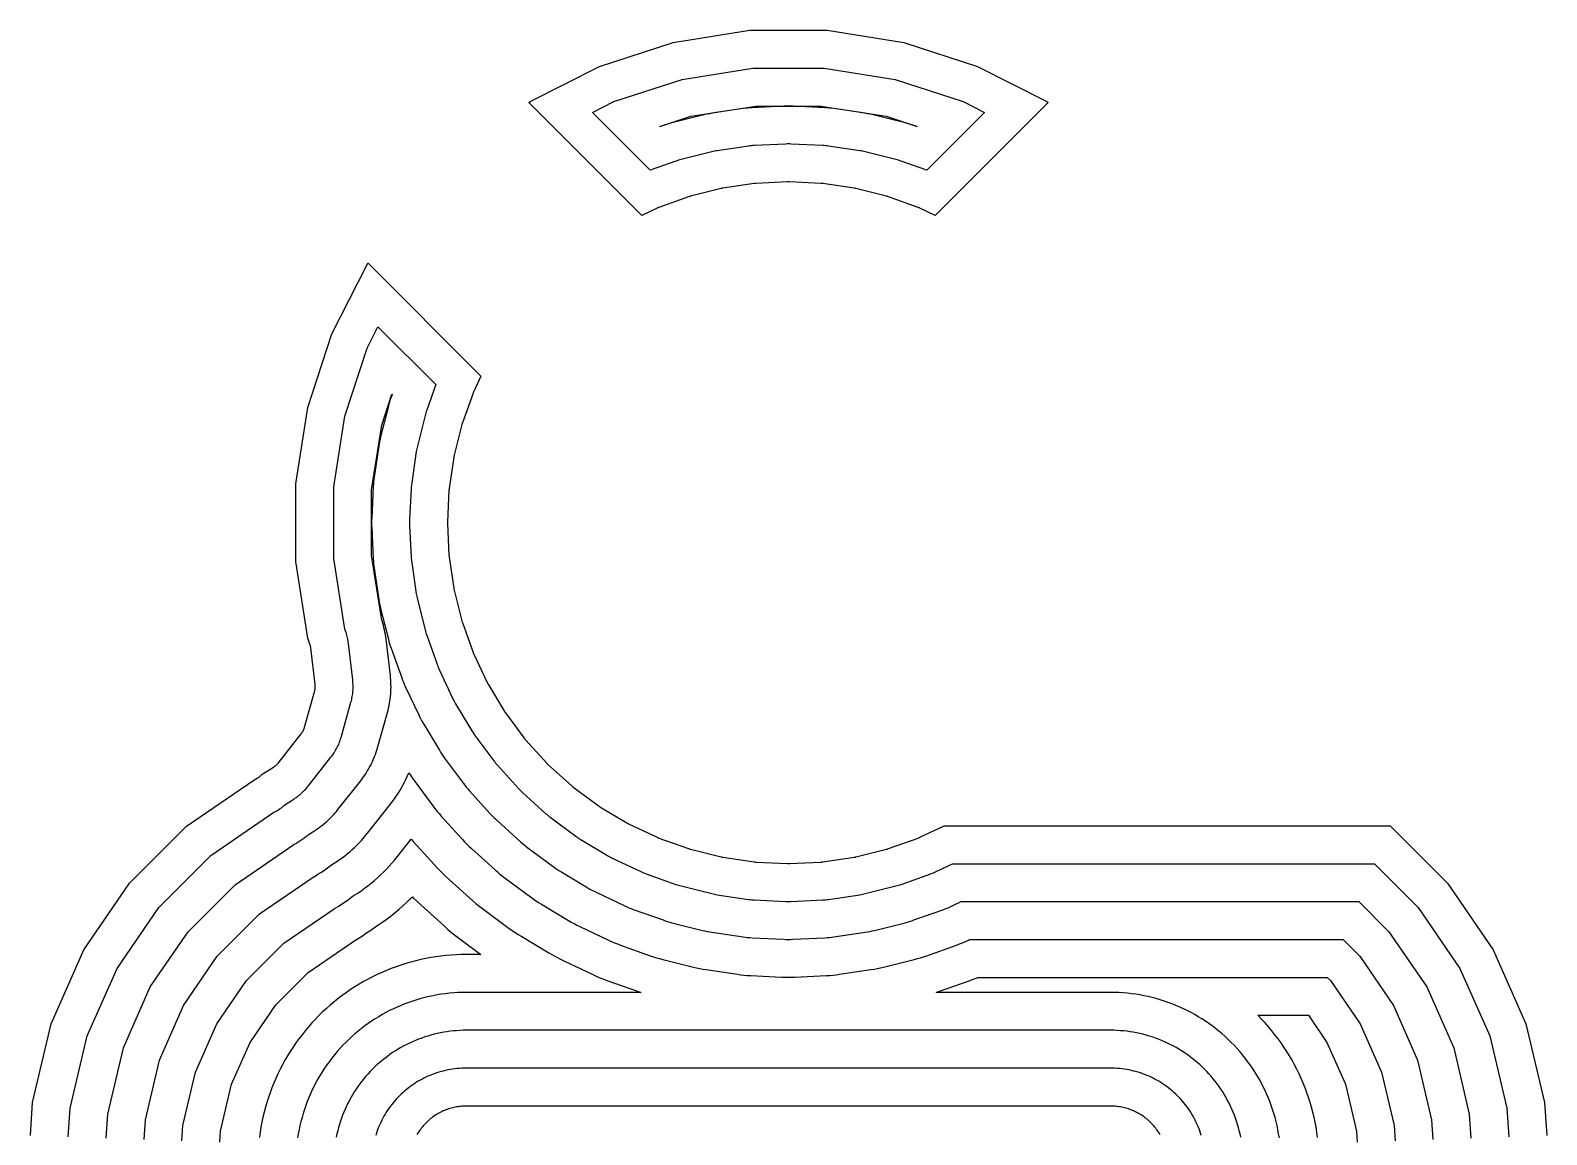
# Model space of a CAD drawing. Header units: metres. Extents: x -8.1 to 4.8, y -5.9 to 2.9.
# Drawn here: x -8.069 to -4.068, y -0.057 to 2.859 of the extents above; entities that cross this region are included whole.
import ezdxf

# ---------------------------------------------------------------- set-up
doc = ezdxf.new("R2010")
doc.units = ezdxf.units.M

msp = doc.modelspace()

# ---------------------------------------------------------------- linework, layer by layer
for points in [[(-6.456, 2.3703), (-6.7539, 2.6682), (-6.7503, 2.6708), (-6.568, 2.7637), (-6.3734, 2.827), (-6.1713, 2.859), (-5.9666, 2.859), (-5.7645, 2.827), (-5.5699, 2.7637), (-5.3876, 2.6708), (-5.384, 2.6682), (-5.6818, 2.3703), (-5.7223, 2.3895), (-5.7234, 2.39), (-5.7245, 2.3905), (-5.7257, 2.3909), (-5.7268, 2.3913), (-5.8054, 2.4194), (-5.8065, 2.4198), (-5.8077, 2.4202), (-5.8089, 2.4205), (-5.81, 2.4209), (-5.891, 2.4411), (-5.8922, 2.4414), (-5.8934, 2.4417), (-5.8946, 2.4419), (-5.8958, 2.4421), (-5.9783, 2.4543), (-5.9795, 2.4545), (-5.9807, 2.4546), (-5.9819, 2.4547), (-5.9832, 2.4548), (-6.0665, 2.4589), (-6.0677, 2.4589), (-6.0689, 2.459), (-6.0702, 2.4589), (-6.0714, 2.4589), (-6.1547, 2.4548), (-6.1559, 2.4547), (-6.1572, 2.4546), (-6.1584, 2.4545), (-6.1596, 2.4543), (-6.2421, 2.4421), (-6.2433, 2.4419), (-6.2445, 2.4417), (-6.2457, 2.4414), (-6.2469, 2.4411), (-6.3278, 2.4209), (-6.329, 2.4205), (-6.3302, 2.4202), (-6.3314, 2.4198), (-6.3325, 2.4194), (-6.4111, 2.3913), (-6.4122, 2.3909), (-6.4134, 2.3905), (-6.4145, 2.39), (-6.4156, 2.3895), (-6.456, 2.3703)], [(-6.5864, 2.6421), (-6.5296, 2.671), (-6.3499, 2.7294), (-6.1634, 2.759), (-5.9745, 2.759), (-5.7879, 2.7294), (-5.6083, 2.671), (-5.5515, 2.6421), (-5.7041, 2.4894), (-5.7717, 2.5136), (-5.7751, 2.5148), (-5.7787, 2.5159), (-5.7822, 2.5169), (-5.7857, 2.5179), (-5.8667, 2.5381), (-5.8702, 2.539), (-5.8738, 2.5397), (-5.8775, 2.5404), (-5.8811, 2.541), (-5.9636, 2.5532), (-5.9673, 2.5537), (-5.9709, 2.5541), (-5.9746, 2.5545), (-5.9783, 2.5547), (-6.0616, 2.5588), (-6.0653, 2.5589), (-6.0689, 2.559), (-6.0726, 2.5589), (-6.0763, 2.5588), (-6.1596, 2.5547), (-6.1633, 2.5545), (-6.167, 2.5541), (-6.1706, 2.5537), (-6.1743, 2.5532), (-6.2568, 2.541), (-6.2604, 2.5404), (-6.264, 2.5397), (-6.2676, 2.539), (-6.2712, 2.5381), (-6.3521, 2.5179), (-6.3557, 2.5169), (-6.3592, 2.5159), (-6.3627, 2.5148), (-6.3662, 2.5136), (-6.4337, 2.4894), (-6.5864, 2.6421)], [(-6.4082, 2.6053), (-6.3265, 2.6319), (-6.1555, 2.659), (-5.9824, 2.659), (-5.8114, 2.6319), (-5.7297, 2.6053), (-5.7301, 2.6049), (-5.738, 2.6077), (-5.7438, 2.6097), (-5.7496, 2.6116), (-5.7555, 2.6133), (-5.7614, 2.6149), (-5.8424, 2.6351), (-5.8483, 2.6366), (-5.8543, 2.6378), (-5.8604, 2.6389), (-5.8664, 2.6399), (-5.9489, 2.6522), (-5.955, 2.653), (-5.9611, 2.6537), (-5.9672, 2.6542), (-5.9734, 2.6546), (-6.0567, 2.6587), (-6.0628, 2.6589), (-6.0689, 2.659), (-6.0751, 2.6589), (-6.0812, 2.6587), (-6.1645, 2.6546), (-6.1706, 2.6542), (-6.1768, 2.6537), (-6.1829, 2.653), (-6.1889, 2.6522), (-6.2714, 2.6399), (-6.2775, 2.6389), (-6.2835, 2.6378), (-6.2895, 2.6366), (-6.2955, 2.6351), (-6.3764, 2.6149), (-6.3824, 2.6133), (-6.3882, 2.6116), (-6.3941, 2.6097), (-6.3999, 2.6077), (-6.4078, 2.6049), (-6.4082, 2.6053)], [(-8.0694, -0.0587), (-8.0634, 0.028), (-8.0145, 0.2361), (-7.9283, 0.4312), (-7.8078, 0.6071), (-7.6571, 0.7579), (-7.4793, 0.8797), (-7.4712, 0.8842), (-7.4702, 0.8848), (-7.4691, 0.8854), (-7.4681, 0.8861), (-7.4671, 0.8868), (-7.4661, 0.8875), (-7.4651, 0.8882), (-7.4641, 0.889), (-7.4632, 0.8897), (-7.4622, 0.8905), (-7.4613, 0.8914), (-7.4605, 0.8922), (-7.4596, 0.8931), (-7.4588, 0.894), (-7.4579, 0.8949), (-7.4578, 0.8951), (-7.4276, 0.914), (-7.4266, 0.9147), (-7.4256, 0.9154), (-7.4246, 0.9161), (-7.4236, 0.9168), (-7.4227, 0.9176), (-7.4217, 0.9184), (-7.4208, 0.9192), (-7.4199, 0.92), (-7.419, 0.9209), (-7.4182, 0.9217), (-7.4173, 0.9226), (-7.4165, 0.9235), (-7.4157, 0.9245), (-7.415, 0.9254), (-7.3548, 1.0017), (-7.3541, 1.0027), (-7.3534, 1.0037), (-7.3527, 1.0047), (-7.352, 1.0057), (-7.3513, 1.0067), (-7.3507, 1.0078), (-7.3501, 1.0089), (-7.3495, 1.01), (-7.349, 1.0111), (-7.3485, 1.0122), (-7.348, 1.0133), (-7.3475, 1.0144), (-7.3471, 1.0156), (-7.3467, 1.0167), (-7.3463, 1.0179), (-7.346, 1.0191), (-7.3196, 1.1126), (-7.3193, 1.1138), (-7.319, 1.115), (-7.3187, 1.1162), (-7.3185, 1.1174), (-7.3183, 1.1186), (-7.3181, 1.1198), (-7.318, 1.121), (-7.3179, 1.1222), (-7.3178, 1.1235), (-7.3177, 1.1247), (-7.3177, 1.1259), (-7.3177, 1.1272), (-7.3178, 1.1284), (-7.3178, 1.1296), (-7.3179, 1.1308), (-7.3181, 1.132), (-7.3295, 1.2285), (-7.3296, 1.2297), (-7.3298, 1.231), (-7.3301, 1.2322), (-7.3303, 1.2334), (-7.3306, 1.2346), (-7.3309, 1.2358), (-7.3312, 1.2369), (-7.3316, 1.2381), (-7.3369, 1.2545), (-7.3689, 1.4566), (-7.3689, 1.6613), (-7.3369, 1.8634), (-7.2737, 2.058), (-7.1808, 2.2403), (-7.1782, 2.2439), (-6.8803, 1.9461), (-6.8994, 1.9056), (-6.8999, 1.9045), (-6.9004, 1.9034), (-6.9009, 1.9022), (-6.9013, 1.9011), (-6.9294, 1.8225), (-6.9298, 1.8214), (-6.9302, 1.8202), (-6.9305, 1.819), (-6.9308, 1.8179), (-6.9511, 1.7369), (-6.9514, 1.7357), (-6.9516, 1.7345), (-6.9519, 1.7333), (-6.9521, 1.7321), (-6.9643, 1.6496), (-6.9645, 1.6484), (-6.9646, 1.6472), (-6.9647, 1.646), (-6.9648, 1.6447), (-6.9689, 1.5614), (-6.9689, 1.5602), (-6.9689, 1.559), (-6.9689, 1.5577), (-6.9689, 1.5565), (-6.9648, 1.4732), (-6.9647, 1.472), (-6.9646, 1.4707), (-6.9645, 1.4695), (-6.9643, 1.4683), (-6.9521, 1.3858), (-6.9519, 1.3846), (-6.9516, 1.3834), (-6.9514, 1.3822), (-6.9511, 1.381), (-6.9308, 1.3001), (-6.9305, 1.2989), (-6.9302, 1.2977), (-6.9298, 1.2965), (-6.9294, 1.2954), (-6.9013, 1.2168), (-6.9009, 1.2157), (-6.9004, 1.2145), (-6.8999, 1.2134), (-6.8994, 1.2123), (-6.8638, 1.1369), (-6.8632, 1.1358), (-6.8627, 1.1347), (-6.8621, 1.1336), (-6.8615, 1.1326), (-6.8186, 1.061), (-6.8179, 1.06), (-6.8173, 1.0589), (-6.8166, 1.0579), (-6.8158, 1.0569), (-6.7662, 0.9899), (-6.7654, 0.989), (-6.7646, 0.988), (-6.7639, 0.9871), (-6.763, 0.9861), (-6.707, 0.9243), (-6.7062, 0.9234), (-6.7053, 0.9226), (-6.7045, 0.9217), (-6.7036, 0.9209), (-6.6417, 0.8649), (-6.6408, 0.864), (-6.6399, 0.8633), (-6.6389, 0.8625), (-6.638, 0.8617), (-6.571, 0.8121), (-6.57, 0.8113), (-6.5689, 0.8106), (-6.5679, 0.81), (-6.5669, 0.8093), (-6.4953, 0.7664), (-6.4943, 0.7658), (-6.4932, 0.7652), (-6.4921, 0.7647), (-6.491, 0.7641), (-6.4156, 0.7285), (-6.4145, 0.728), (-6.4134, 0.7275), (-6.4122, 0.727), (-6.4111, 0.7266), (-6.3325, 0.6985), (-6.3314, 0.6981), (-6.3302, 0.6977), (-6.329, 0.6974), (-6.3278, 0.6971), (-6.2469, 0.6768), (-6.2457, 0.6765), (-6.2445, 0.6763), (-6.2433, 0.676), (-6.2421, 0.6758), (-6.1596, 0.6636), (-6.1584, 0.6634), (-6.1572, 0.6633), (-6.1559, 0.6632), (-6.1547, 0.6631), (-6.0714, 0.659), (-6.0702, 0.659), (-6.0689, 0.659), (-6.0677, 0.659), (-6.0665, 0.659), (-5.9832, 0.6631), (-5.9819, 0.6632), (-5.9807, 0.6633), (-5.9795, 0.6634), (-5.9783, 0.6636), (-5.8958, 0.6758), (-5.8946, 0.676), (-5.8934, 0.6763), (-5.8922, 0.6765), (-5.891, 0.6768), (-5.81, 0.6971), (-5.8089, 0.6974), (-5.8077, 0.6977), (-5.8065, 0.6981), (-5.8054, 0.6985), (-5.7268, 0.7266), (-5.7257, 0.727), (-5.7245, 0.7275), (-5.7234, 0.728), (-5.7223, 0.7285), (-5.6586, 0.7586), (-4.4818, 0.7586), (-4.4808, 0.7579), (-4.33, 0.6071), (-4.2095, 0.4312), (-4.1234, 0.2361), (-4.0745, 0.028), (-4.0684, -0.0587)], [(-7.9694, -0.0621), (-7.9642, 0.013), (-7.9192, 0.2042), (-7.8406, 0.3823), (-7.7306, 0.5429), (-7.5929, 0.6806), (-7.4266, 0.7946), (-7.4226, 0.7968), (-7.4194, 0.7986), (-7.4162, 0.8005), (-7.4131, 0.8025), (-7.4101, 0.8046), (-7.4071, 0.8067), (-7.4041, 0.8089), (-7.4012, 0.8112), (-7.3984, 0.8136), (-7.3956, 0.816), (-7.3954, 0.8162), (-7.3744, 0.8294), (-7.3713, 0.8314), (-7.3683, 0.8334), (-7.3653, 0.8356), (-7.3624, 0.8378), (-7.3595, 0.8401), (-7.3567, 0.8424), (-7.354, 0.8448), (-7.3513, 0.8473), (-7.3486, 0.8499), (-7.3461, 0.8525), (-7.3436, 0.8551), (-7.3411, 0.8579), (-7.3387, 0.8607), (-7.3364, 0.8635), (-7.2763, 0.9398), (-7.2741, 0.9427), (-7.2719, 0.9457), (-7.2698, 0.9487), (-7.2678, 0.9518), (-7.2658, 0.9549), (-7.2639, 0.9581), (-7.2622, 0.9613), (-7.2604, 0.9646), (-7.2588, 0.9679), (-7.2573, 0.9712), (-7.2558, 0.9746), (-7.2544, 0.978), (-7.2531, 0.9814), (-7.2519, 0.9849), (-7.2508, 0.9884), (-7.2497, 0.9919), (-7.2234, 1.0855), (-7.2224, 1.089), (-7.2215, 1.0926), (-7.2207, 1.0962), (-7.2201, 1.0998), (-7.2195, 1.1034), (-7.2189, 1.1071), (-7.2185, 1.1107), (-7.2182, 1.1144), (-7.2179, 1.1181), (-7.2178, 1.1218), (-7.2177, 1.1254), (-7.2177, 1.1291), (-7.2179, 1.1328), (-7.2181, 1.1365), (-7.2184, 1.1401), (-7.2188, 1.1438), (-7.2302, 1.2403), (-7.2307, 1.2439), (-7.2312, 1.2476), (-7.2319, 1.2512), (-7.2326, 1.2548), (-7.2335, 1.2584), (-7.2344, 1.2619), (-7.2354, 1.2655), (-7.2365, 1.269), (-7.2394, 1.278), (-7.2689, 1.4645), (-7.2689, 1.6534), (-7.2394, 1.84), (-7.181, 2.0196), (-7.1521, 2.0764), (-6.9994, 1.9238), (-7.0236, 1.8562), (-7.0248, 1.8528), (-7.0259, 1.8492), (-7.0269, 1.8457), (-7.0278, 1.8422), (-7.0481, 1.7612), (-7.049, 1.7577), (-7.0497, 1.7541), (-7.0504, 1.7504), (-7.051, 1.7468), (-7.0632, 1.6643), (-7.0637, 1.6606), (-7.0641, 1.657), (-7.0644, 1.6533), (-7.0647, 1.6496), (-7.0688, 1.5663), (-7.0689, 1.5626), (-7.0689, 1.559), (-7.0689, 1.5553), (-7.0688, 1.5516), (-7.0647, 1.4683), (-7.0644, 1.4646), (-7.0641, 1.4609), (-7.0637, 1.4573), (-7.0632, 1.4536), (-7.051, 1.3711), (-7.0504, 1.3675), (-7.0497, 1.3639), (-7.049, 1.3603), (-7.0481, 1.3567), (-7.0278, 1.2758), (-7.0269, 1.2722), (-7.0259, 1.2687), (-7.0248, 1.2652), (-7.0236, 1.2617), (-6.9955, 1.1831), (-6.9942, 1.1797), (-6.9928, 1.1763), (-6.9914, 1.1729), (-6.9898, 1.1695), (-6.9542, 1.0941), (-6.9526, 1.0908), (-6.9509, 1.0876), (-6.9491, 1.0843), (-6.9472, 1.0812), (-6.9043, 1.0096), (-6.9024, 1.0065), (-6.9004, 1.0034), (-6.8983, 1.0004), (-6.8962, 0.9974), (-6.8465, 0.9304), (-6.8442, 0.9274), (-6.8419, 0.9246), (-6.8396, 0.9218), (-6.8371, 0.919), (-6.7811, 0.8572), (-6.7786, 0.8545), (-6.776, 0.8519), (-6.7734, 0.8493), (-6.7707, 0.8468), (-6.7089, 0.7908), (-6.7061, 0.7883), (-6.7033, 0.786), (-6.7005, 0.7837), (-6.6975, 0.7814), (-6.6305, 0.7317), (-6.6275, 0.7296), (-6.6245, 0.7275), (-6.6214, 0.7255), (-6.6183, 0.7236), (-6.5467, 0.6807), (-6.5436, 0.6788), (-6.5403, 0.677), (-6.5371, 0.6753), (-6.5338, 0.6737), (-6.4584, 0.6381), (-6.455, 0.6365), (-6.4516, 0.6351), (-6.4482, 0.6337), (-6.4448, 0.6324), (-6.3662, 0.6043), (-6.3627, 0.6031), (-6.3592, 0.602), (-6.3557, 0.601), (-6.3521, 0.6001), (-6.2712, 0.5798), (-6.2676, 0.5789), (-6.264, 0.5782), (-6.2604, 0.5775), (-6.2568, 0.5769), (-6.1743, 0.5647), (-6.1706, 0.5642), (-6.167, 0.5638), (-6.1633, 0.5635), (-6.1596, 0.5632), (-6.0763, 0.5591), (-6.0726, 0.559), (-6.0689, 0.559), (-6.0653, 0.559), (-6.0616, 0.5591), (-5.9783, 0.5632), (-5.9746, 0.5635), (-5.9709, 0.5638), (-5.9673, 0.5642), (-5.9636, 0.5647), (-5.8811, 0.5769), (-5.8775, 0.5775), (-5.8738, 0.5782), (-5.8702, 0.5789), (-5.8667, 0.5798), (-5.7857, 0.6001), (-5.7822, 0.601), (-5.7787, 0.602), (-5.7751, 0.6031), (-5.7717, 0.6043), (-5.6931, 0.6324), (-5.6897, 0.6337), (-5.6863, 0.6351), (-5.6829, 0.6365), (-5.6795, 0.6381), (-5.6361, 0.6586), (-4.5229, 0.6586), (-4.4073, 0.5429), (-4.2973, 0.3823), (-4.2186, 0.2042), (-4.1737, 0.013), (-4.1684, -0.0621)], [(-7.8694, -0.0656), (-7.865, -0.002), (-7.824, 0.1723), (-7.7529, 0.3335), (-7.6533, 0.4788), (-7.5288, 0.6033), (-7.3739, 0.7095), (-7.3686, 0.7125), (-7.3633, 0.7157), (-7.3582, 0.719), (-7.3531, 0.7224), (-7.3481, 0.726), (-7.3432, 0.7296), (-7.3384, 0.7334), (-7.336, 0.7354), (-7.3211, 0.7447), (-7.316, 0.7481), (-7.311, 0.7515), (-7.306, 0.7551), (-7.3011, 0.7587), (-7.2964, 0.7625), (-7.2917, 0.7664), (-7.2871, 0.7705), (-7.2826, 0.7746), (-7.2782, 0.7788), (-7.2739, 0.7832), (-7.2698, 0.7876), (-7.2657, 0.7922), (-7.2617, 0.7968), (-7.2579, 0.8016), (-7.1978, 0.8779), (-7.194, 0.8828), (-7.1904, 0.8877), (-7.1869, 0.8928), (-7.1835, 0.8979), (-7.1803, 0.9031), (-7.1772, 0.9084), (-7.1742, 0.9137), (-7.1713, 0.9192), (-7.1686, 0.9247), (-7.166, 0.9302), (-7.1636, 0.9359), (-7.1613, 0.9415), (-7.1591, 0.9473), (-7.1571, 0.9531), (-7.1552, 0.9589), (-7.1535, 0.9648), (-7.1271, 1.0583), (-7.1255, 1.0642), (-7.1241, 1.0702), (-7.1228, 1.0762), (-7.1216, 1.0822), (-7.1206, 1.0883), (-7.1198, 1.0943), (-7.119, 1.1004), (-7.1185, 1.1066), (-7.1181, 1.1127), (-7.1178, 1.1188), (-7.1177, 1.1249), (-7.1178, 1.1311), (-7.118, 1.1372), (-7.1183, 1.1433), (-7.1188, 1.1495), (-7.1195, 1.1556), (-7.1309, 1.252), (-7.1317, 1.2581), (-7.1326, 1.2642), (-7.1337, 1.2702), (-7.1349, 1.2762), (-7.1363, 1.2822), (-7.1379, 1.2881), (-7.1395, 1.294), (-7.1414, 1.2999), (-7.1419, 1.3014), (-7.1689, 1.4724), (-7.1689, 1.6455), (-7.1419, 1.8165), (-7.1153, 1.8982), (-7.1149, 1.8978), (-7.1177, 1.8899), (-7.1197, 1.8841), (-7.1216, 1.8783), (-7.1233, 1.8724), (-7.1248, 1.8664), (-7.1451, 1.7855), (-7.1465, 1.7796), (-7.1478, 1.7736), (-7.1489, 1.7675), (-7.1499, 1.7615), (-7.1621, 1.679), (-7.163, 1.6729), (-7.1636, 1.6668), (-7.1642, 1.6607), (-7.1645, 1.6545), (-7.1686, 1.5712), (-7.1689, 1.5651), (-7.1689, 1.559), (-7.1689, 1.5528), (-7.1686, 1.5467), (-7.1645, 1.4634), (-7.1642, 1.4573), (-7.1636, 1.4511), (-7.163, 1.445), (-7.1621, 1.439), (-7.1499, 1.3565), (-7.1489, 1.3504), (-7.1478, 1.3444), (-7.1465, 1.3384), (-7.1451, 1.3324), (-7.1248, 1.2515), (-7.1233, 1.2455), (-7.1216, 1.2396), (-7.1197, 1.2338), (-7.1177, 1.228), (-7.0896, 1.1495), (-7.0875, 1.1437), (-7.0852, 1.138), (-7.0828, 1.1324), (-7.0802, 1.1268), (-7.0446, 1.0514), (-7.0419, 1.0459), (-7.039, 1.0404), (-7.0361, 1.035), (-7.033, 1.0297), (-6.9901, 0.9582), (-6.9869, 0.953), (-6.9836, 0.9478), (-6.9801, 0.9428), (-6.9765, 0.9378), (-6.9268, 0.8708), (-6.9231, 0.8659), (-6.9192, 0.8611), (-6.9153, 0.8564), (-6.9112, 0.8518), (-6.8552, 0.79), (-6.851, 0.7855), (-6.8468, 0.7811), (-6.8424, 0.7769), (-6.8379, 0.7727), (-6.7761, 0.7167), (-6.7715, 0.7126), (-6.7668, 0.7086), (-6.762, 0.7048), (-6.7571, 0.7011), (-6.6901, 0.6514), (-6.6851, 0.6478), (-6.6801, 0.6443), (-6.6749, 0.641), (-6.6697, 0.6378), (-6.5981, 0.5949), (-6.5928, 0.5918), (-6.5875, 0.5888), (-6.582, 0.586), (-6.5765, 0.5833), (-6.5011, 0.5477), (-6.4955, 0.5451), (-6.4899, 0.5427), (-6.4842, 0.5404), (-6.4784, 0.5383), (-6.3999, 0.5102), (-6.3941, 0.5082), (-6.3882, 0.5063), (-6.3824, 0.5046), (-6.3764, 0.5031), (-6.2955, 0.4828), (-6.2895, 0.4814), (-6.2835, 0.4801), (-6.2775, 0.479), (-6.2714, 0.478), (-6.1889, 0.4658), (-6.1829, 0.4649), (-6.1768, 0.4643), (-6.1706, 0.4637), (-6.1645, 0.4634), (-6.0812, 0.4593), (-6.0751, 0.459), (-6.0689, 0.459), (-6.0628, 0.459), (-6.0567, 0.4593), (-5.9734, 0.4634), (-5.9672, 0.4637), (-5.9611, 0.4643), (-5.955, 0.4649), (-5.9489, 0.4658), (-5.8664, 0.478), (-5.8604, 0.479), (-5.8543, 0.4801), (-5.8483, 0.4814), (-5.8424, 0.4828), (-5.7614, 0.5031), (-5.7555, 0.5046), (-5.7496, 0.5063), (-5.7438, 0.5082), (-5.738, 0.5102), (-5.6594, 0.5383), (-5.6537, 0.5404), (-5.648, 0.5427), (-5.6423, 0.5451), (-5.6368, 0.5477), (-5.6137, 0.5586), (-4.5644, 0.5586), (-4.4846, 0.4788), (-4.385, 0.3335), (-4.3138, 0.1723), (-4.2729, -0.002), (-4.2684, -0.0656)], [(-7.7694, -0.0691), (-7.7658, -0.017), (-7.7288, 0.1404), (-7.6651, 0.2846), (-7.5761, 0.4146), (-7.4646, 0.5261), (-7.3206, 0.6247), (-7.3178, 0.6263), (-7.3105, 0.6308), (-7.3032, 0.6354), (-7.2961, 0.6402), (-7.2891, 0.6452), (-7.2822, 0.6504), (-7.2777, 0.6539), (-7.2679, 0.6601), (-7.2607, 0.6647), (-7.2537, 0.6695), (-7.2467, 0.6745), (-7.2399, 0.6797), (-7.2332, 0.685), (-7.2267, 0.6905), (-7.2202, 0.6961), (-7.2139, 0.7019), (-7.2078, 0.7078), (-7.2018, 0.7139), (-7.196, 0.7202), (-7.1903, 0.7265), (-7.1848, 0.733), (-7.1794, 0.7397), (-7.1192, 0.816), (-7.114, 0.8228), (-7.1089, 0.8297), (-7.104, 0.8368), (-7.0993, 0.844), (-7.0948, 0.8513), (-7.0904, 0.8587), (-7.0862, 0.8662), (-7.0822, 0.8738), (-7.0784, 0.8815), (-7.0748, 0.8893), (-7.0714, 0.8971), (-7.0708, 0.8986), (-7.0667, 0.8923), (-7.0618, 0.8852), (-7.0568, 0.8782), (-7.0071, 0.8112), (-7.0019, 0.8044), (-6.9965, 0.7977), (-6.991, 0.7911), (-6.9853, 0.7847), (-6.9293, 0.7229), (-6.9235, 0.7166), (-6.9175, 0.7104), (-6.9113, 0.7044), (-6.905, 0.6986), (-6.8432, 0.6426), (-6.8368, 0.6369), (-6.8302, 0.6313), (-6.8235, 0.626), (-6.8167, 0.6208), (-6.7497, 0.5711), (-6.7427, 0.5661), (-6.7356, 0.5612), (-6.7284, 0.5565), (-6.7211, 0.552), (-6.6496, 0.5091), (-6.6421, 0.5048), (-6.6346, 0.5007), (-6.627, 0.4967), (-6.6193, 0.4929), (-6.5439, 0.4573), (-6.5361, 0.4537), (-6.5282, 0.4503), (-6.5202, 0.4471), (-6.5121, 0.4441), (-6.4336, 0.416), (-6.4255, 0.4132), (-6.4173, 0.4106), (-6.409, 0.4082), (-6.4007, 0.4061), (-6.3198, 0.3858), (-6.3114, 0.3838), (-6.303, 0.382), (-6.2946, 0.3804), (-6.2861, 0.3791), (-6.2036, 0.3668), (-6.1951, 0.3657), (-6.1866, 0.3647), (-6.178, 0.364), (-6.1694, 0.3635), (-6.0861, 0.3594), (-6.0775, 0.3591), (-6.0689, 0.359), (-6.0603, 0.3591), (-6.0518, 0.3594), (-5.9684, 0.3635), (-5.9599, 0.364), (-5.9513, 0.3647), (-5.9428, 0.3657), (-5.9343, 0.3668), (-5.8518, 0.3791), (-5.8433, 0.3804), (-5.8348, 0.382), (-5.8264, 0.3838), (-5.8181, 0.3858), (-5.7372, 0.4061), (-5.7288, 0.4082), (-5.7206, 0.4106), (-5.7124, 0.4132), (-5.7043, 0.416), (-5.6257, 0.4441), (-5.6177, 0.4471), (-5.6097, 0.4503), (-5.6018, 0.4537), (-5.594, 0.4573), (-5.5912, 0.4586), (-4.6058, 0.4586), (-4.5618, 0.4146), (-4.4727, 0.2846), (-4.4091, 0.1404), (-4.3721, -0.017), (-4.3684, -0.0691)], [(-7.6694, -0.0725), (-7.6666, -0.032), (-7.6336, 0.1085), (-7.5774, 0.2357), (-7.4988, 0.3505), (-7.4004, 0.4488), (-7.2673, 0.54), (-7.267, 0.5402), (-7.2576, 0.5459), (-7.2483, 0.5519), (-7.2391, 0.5581), (-7.2301, 0.5645), (-7.2213, 0.5711), (-7.22, 0.5721), (-7.2147, 0.5754), (-7.2054, 0.5814), (-7.1964, 0.5876), (-7.1874, 0.594), (-7.1787, 0.6006), (-7.1701, 0.6075), (-7.1616, 0.6145), (-7.1534, 0.6217), (-7.1453, 0.6292), (-7.1374, 0.6368), (-7.1297, 0.6446), (-7.1222, 0.6527), (-7.1149, 0.6609), (-7.1078, 0.6692), (-7.1008, 0.6778), (-7.0648, 0.7236), (-7.0594, 0.7175), (-7.0034, 0.6557), (-6.9959, 0.6476), (-6.9882, 0.6397), (-6.9803, 0.632), (-6.9722, 0.6245), (-6.9104, 0.5685), (-6.9021, 0.5612), (-6.8936, 0.554), (-6.885, 0.5471), (-6.8762, 0.5405), (-6.8092, 0.4908), (-6.8003, 0.4843), (-6.7912, 0.4781), (-6.7819, 0.472), (-6.7725, 0.4662), (-6.701, 0.4234), (-6.6914, 0.4178), (-6.6818, 0.4125), (-6.6719, 0.4074), (-6.662, 0.4025), (-6.5866, 0.3669), (-6.5766, 0.3623), (-6.5664, 0.3579), (-6.5562, 0.3538), (-6.5458, 0.35), (-6.4673, 0.3219), (-6.4588, 0.319), (-6.9189, 0.319), (-6.93, 0.3188), (-6.941, 0.3184), (-6.952, 0.3177), (-6.963, 0.3168), (-6.974, 0.3156), (-6.985, 0.3141), (-6.9959, 0.3123), (-7.0067, 0.3103), (-7.0175, 0.308), (-7.0283, 0.3055), (-7.039, 0.3027), (-7.0496, 0.2996), (-7.0601, 0.2962), (-7.0705, 0.2927), (-7.0809, 0.2888), (-7.0911, 0.2847), (-7.1013, 0.2804), (-7.1113, 0.2758), (-7.1213, 0.2709), (-7.1311, 0.2658), (-7.1407, 0.2605), (-7.1503, 0.2549), (-7.1597, 0.2491), (-7.1689, 0.2431), (-7.1781, 0.2369), (-7.187, 0.2304), (-7.1958, 0.2237), (-7.2044, 0.2168), (-7.2129, 0.2097), (-7.2211, 0.2024), (-7.2292, 0.1949), (-7.2371, 0.1872), (-7.2448, 0.1793), (-7.2524, 0.1712), (-7.2597, 0.1629), (-7.2668, 0.1544), (-7.2737, 0.1458), (-7.2804, 0.137), (-7.2868, 0.1281), (-7.2931, 0.119), (-7.2991, 0.1097), (-7.3049, 0.1003), (-7.3105, 0.0908), (-7.3158, 0.0811), (-7.3209, 0.0713), (-7.3257, 0.0614), (-7.3303, 0.0513), (-7.3347, 0.0412), (-7.3388, 0.0309), (-7.3426, 0.0206), (-7.3462, 0.0101), (-7.3496, -0.0004), (-7.3526, -0.011), (-7.3555, -0.0217), (-7.358, -0.0324), (-7.3603, -0.0432), (-7.3623, -0.0541), (-7.3641, -0.065)], [(-7.5694, -0.076), (-7.5674, -0.047), (-7.5384, 0.0766), (-7.4897, 0.1869), (-7.4215, 0.2863), (-7.3363, 0.3716), (-7.2131, 0.456), (-7.2047, 0.461), (-7.1933, 0.4683), (-7.1821, 0.4759), (-7.1711, 0.4837), (-7.163, 0.4898), (-7.1614, 0.4908), (-7.1501, 0.4981), (-7.139, 0.5056), (-7.1281, 0.5135), (-7.1174, 0.5216), (-7.1069, 0.5299), (-7.0966, 0.5385), (-7.0865, 0.5474), (-7.0766, 0.5565), (-7.067, 0.5658), (-7.0613, 0.5715), (-7.0589, 0.569), (-7.0492, 0.5596), (-7.0393, 0.5504), (-6.9775, 0.4944), (-6.9674, 0.4854), (-6.9571, 0.4767), (-6.9465, 0.4683), (-6.9358, 0.4601), (-6.8803, 0.419), (-6.9189, 0.419), (-6.9324, 0.4188), (-6.9459, 0.4183), (-6.9594, 0.4175), (-6.9728, 0.4163), (-6.9863, 0.4148), (-6.9996, 0.413), (-7.013, 0.4109), (-7.0262, 0.4084), (-7.0394, 0.4056), (-7.0526, 0.4025), (-7.0656, 0.399), (-7.0786, 0.3953), (-7.0915, 0.3912), (-7.1042, 0.3868), (-7.1169, 0.3821), (-7.1294, 0.3771), (-7.1418, 0.3718), (-7.1541, 0.3662), (-7.1662, 0.3602), (-7.1782, 0.354), (-7.19, 0.3475), (-7.2017, 0.3407), (-7.2132, 0.3336), (-7.2245, 0.3263), (-7.2356, 0.3186), (-7.2466, 0.3107), (-7.2573, 0.3026), (-7.2679, 0.2941), (-7.2782, 0.2854), (-7.2883, 0.2765), (-7.2982, 0.2673), (-7.3078, 0.2579), (-7.3173, 0.2482), (-7.3265, 0.2383), (-7.3354, 0.2282), (-7.3441, 0.2179), (-7.3525, 0.2073), (-7.3607, 0.1966), (-7.3686, 0.1857), (-7.3762, 0.1745), (-7.3836, 0.1632), (-7.3907, 0.1517), (-7.3975, 0.1401), (-7.404, 0.1282), (-7.4102, 0.1162), (-7.4161, 0.1041), (-7.4218, 0.0918), (-7.4271, 0.0794), (-7.4321, 0.0669), (-7.4368, 0.0543), (-7.4412, 0.0415), (-7.4453, 0.0286), (-7.449, 0.0157), (-7.4525, 0.0026), (-7.4556, -0.0105), (-7.4584, -0.0237), (-7.4608, -0.037), (-7.463, -0.0503), (-7.4648, -0.0637)], [(-5.679, 0.319), (-5.6706, 0.3219), (-5.5921, 0.35), (-5.5817, 0.3538), (-5.5714, 0.3579), (-5.5699, 0.3586), (-4.6472, 0.3586), (-4.6391, 0.3505), (-4.5605, 0.2357), (-4.5043, 0.1085), (-4.4712, -0.032), (-4.4684, -0.0725)], [(-4.7738, -0.065), (-4.7756, -0.0541), (-4.7776, -0.0432), (-4.7799, -0.0324), (-4.7824, -0.0217), (-4.7852, -0.011), (-4.7883, -0.0004), (-4.7916, 0.0101), (-4.7952, 0.0206), (-4.7991, 0.0309), (-4.8032, 0.0412), (-4.8075, 0.0513), (-4.8121, 0.0614), (-4.817, 0.0713), (-4.8221, 0.0811), (-4.8274, 0.0908), (-4.833, 0.1003), (-4.8388, 0.1097), (-4.8448, 0.119), (-4.851, 0.1281), (-4.8575, 0.137), (-4.8642, 0.1458), (-4.8711, 0.1544), (-4.8782, 0.1629), (-4.8855, 0.1712), (-4.893, 0.1793), (-4.9007, 0.1872), (-4.9086, 0.1949), (-4.9167, 0.2024), (-4.925, 0.2097), (-4.9335, 0.2168), (-4.9421, 0.2237), (-4.9509, 0.2304), (-4.9598, 0.2369), (-4.9689, 0.2431), (-4.9782, 0.2491), (-4.9876, 0.2549), (-4.9971, 0.2605), (-5.0068, 0.2658), (-5.0166, 0.2709), (-5.0265, 0.2758), (-5.0366, 0.2804), (-5.0467, 0.2847), (-5.057, 0.2888), (-5.0673, 0.2927), (-5.0778, 0.2962), (-5.0883, 0.2996), (-5.0989, 0.3027), (-5.1096, 0.3055), (-5.1203, 0.308), (-5.1311, 0.3103), (-5.142, 0.3123), (-5.1529, 0.3141), (-5.1639, 0.3156), (-5.1748, 0.3168), (-5.1858, 0.3177), (-5.1969, 0.3184), (-5.2079, 0.3188), (-5.2189, 0.319), (-5.679, 0.319)], [(-4.8308, 0.2586), (-4.6973, 0.2586), (-4.6482, 0.1869), (-4.5995, 0.0766), (-4.5704, -0.047), (-4.5684, -0.076)], [(-4.6731, -0.0637), (-4.6749, -0.0503), (-4.677, -0.037), (-4.6795, -0.0237), (-4.6823, -0.0105), (-4.6854, 0.0026), (-4.6889, 0.0157), (-4.6926, 0.0286), (-4.6967, 0.0415), (-4.7011, 0.0543), (-4.7058, 0.0669), (-4.7108, 0.0794), (-4.7161, 0.0918), (-4.7217, 0.1041), (-4.7277, 0.1162), (-4.7339, 0.1282), (-4.7404, 0.1401), (-4.7472, 0.1517), (-4.7543, 0.1632), (-4.7616, 0.1745), (-4.7693, 0.1857), (-4.7772, 0.1966), (-4.7853, 0.2073), (-4.7938, 0.2179), (-4.8025, 0.2282), (-4.8114, 0.2383), (-4.8206, 0.2482), (-4.83, 0.2579), (-4.8308, 0.2586)], [(-4.8757, -0.0628), (-4.8774, -0.0544), (-4.8794, -0.046), (-4.8816, -0.0377), (-4.884, -0.0294), (-4.8866, -0.0213), (-4.8894, -0.0131), (-4.8924, -0.0051), (-4.8956, 0.0029), (-4.899, 0.0108), (-4.9025, 0.0186), (-4.9063, 0.0263), (-4.9103, 0.034), (-4.9144, 0.0415), (-4.9187, 0.0489), (-4.9232, 0.0562), (-4.9279, 0.0634), (-4.9328, 0.0705), (-4.9378, 0.0775), (-4.943, 0.0843), (-4.9484, 0.091), (-4.9539, 0.0976), (-4.9596, 0.104), (-4.9655, 0.1103), (-4.9714, 0.1164), (-4.9776, 0.1224), (-4.9839, 0.1283), (-4.9903, 0.134), (-4.9969, 0.1395), (-5.0036, 0.1449), (-5.0104, 0.1501), (-5.0174, 0.1551), (-5.0245, 0.16), (-5.0317, 0.1647), (-5.039, 0.1692), (-5.0464, 0.1735), (-5.0539, 0.1776), (-5.0616, 0.1816), (-5.0693, 0.1854), (-5.0771, 0.1889), (-5.085, 0.1923), (-5.093, 0.1955), (-5.101, 0.1985), (-5.1091, 0.2013), (-5.1173, 0.2039), (-5.1256, 0.2063), (-5.1339, 0.2085), (-5.1423, 0.2105), (-5.1507, 0.2122), (-5.1591, 0.2138), (-5.1676, 0.2152), (-5.1761, 0.2163), (-5.1846, 0.2173), (-5.1932, 0.218), (-5.2018, 0.2185), (-5.2103, 0.2189), (-5.2189, 0.219), (-6.9189, 0.219), (-6.9275, 0.2189), (-6.9361, 0.2185), (-6.9447, 0.218), (-6.9532, 0.2173), (-6.9618, 0.2163), (-6.9703, 0.2152), (-6.9788, 0.2138), (-6.9872, 0.2122), (-6.9956, 0.2105), (-7.004, 0.2085), (-7.0123, 0.2063), (-7.0205, 0.2039), (-7.0287, 0.2013), (-7.0368, 0.1985), (-7.0449, 0.1955), (-7.0529, 0.1923), (-7.0608, 0.1889), (-7.0686, 0.1854), (-7.0763, 0.1816), (-7.0839, 0.1776), (-7.0915, 0.1735), (-7.0989, 0.1692), (-7.1062, 0.1647), (-7.1134, 0.16), (-7.1205, 0.1551), (-7.1274, 0.1501), (-7.1343, 0.1449), (-7.141, 0.1395), (-7.1475, 0.134), (-7.154, 0.1283), (-7.1603, 0.1224), (-7.1664, 0.1164), (-7.1724, 0.1103), (-7.1783, 0.104), (-7.184, 0.0976), (-7.1895, 0.091), (-7.1949, 0.0843), (-7.2001, 0.0775), (-7.2051, 0.0705), (-7.21, 0.0634), (-7.2146, 0.0562), (-7.2191, 0.0489), (-7.2235, 0.0415), (-7.2276, 0.034), (-7.2316, 0.0263), (-7.2353, 0.0186), (-7.2389, 0.0108), (-7.2423, 0.0029), (-7.2455, -0.0051), (-7.2485, -0.0131), (-7.2513, -0.0213), (-7.2539, -0.0294), (-7.2563, -0.0377), (-7.2584, -0.046), (-7.2604, -0.0544), (-7.2622, -0.0628)], [(-4.9797, -0.0585), (-4.9816, -0.0526), (-4.9836, -0.0468), (-4.9857, -0.0411), (-4.988, -0.0354), (-4.9904, -0.0297), (-4.9929, -0.0241), (-4.9956, -0.0186), (-4.9985, -0.0132), (-5.0014, -0.0078), (-5.0045, -0.0025), (-5.0077, 0.0027), (-5.0111, 0.0079), (-5.0145, 0.0129), (-5.0181, 0.0179), (-5.0219, 0.0228), (-5.0257, 0.0276), (-5.0296, 0.0323), (-5.0337, 0.0369), (-5.0379, 0.0413), (-5.0422, 0.0457), (-5.0466, 0.05), (-5.051, 0.0542), (-5.0556, 0.0583), (-5.0603, 0.0622), (-5.0651, 0.066), (-5.07, 0.0698), (-5.075, 0.0734), (-5.08, 0.0768), (-5.0852, 0.0802), (-5.0904, 0.0834), (-5.0957, 0.0865), (-5.1011, 0.0894), (-5.1065, 0.0923), (-5.112, 0.095), (-5.1176, 0.0975), (-5.1233, 0.0999), (-5.129, 0.1022), (-5.1347, 0.1043), (-5.1405, 0.1063), (-5.1464, 0.1082), (-5.1523, 0.1099), (-5.1582, 0.1115), (-5.1642, 0.1129), (-5.1702, 0.1142), (-5.1762, 0.1153), (-5.1823, 0.1163), (-5.1883, 0.1171), (-5.1944, 0.1178), (-5.2005, 0.1183), (-5.2067, 0.1187), (-5.2128, 0.1189), (-5.2189, 0.119), (-6.9189, 0.119), (-6.9251, 0.1189), (-6.9312, 0.1187), (-6.9373, 0.1183), (-6.9434, 0.1178), (-6.9495, 0.1171), (-6.9556, 0.1163), (-6.9617, 0.1153), (-6.9677, 0.1142), (-6.9737, 0.1129), (-6.9797, 0.1115), (-6.9856, 0.1099), (-6.9915, 0.1082), (-6.9974, 0.1063), (-7.0032, 0.1043), (-7.0089, 0.1022), (-7.0146, 0.0999), (-7.0202, 0.0975), (-7.0258, 0.095), (-7.0313, 0.0923), (-7.0368, 0.0894), (-7.0422, 0.0865), (-7.0475, 0.0834), (-7.0527, 0.0802), (-7.0578, 0.0768), (-7.0629, 0.0734), (-7.0679, 0.0698), (-7.0727, 0.066), (-7.0775, 0.0622), (-7.0822, 0.0583), (-7.0868, 0.0542), (-7.0913, 0.05), (-7.0957, 0.0457), (-7.1, 0.0413), (-7.1042, 0.0369), (-7.1082, 0.0323), (-7.1122, 0.0276), (-7.116, 0.0228), (-7.1197, 0.0179), (-7.1233, 0.0129), (-7.1268, 0.0079), (-7.1301, 0.0027), (-7.1334, -0.0025), (-7.1365, -0.0078), (-7.1394, -0.0132), (-7.1422, -0.0186), (-7.1449, -0.0241), (-7.1475, -0.0297), (-7.1499, -0.0354), (-7.1522, -0.0411), (-7.1543, -0.0468), (-7.1563, -0.0526), (-7.1582, -0.0585)], [(-5.0884, -0.0571), (-5.0903, -0.0539), (-5.0922, -0.0508), (-5.0942, -0.0477), (-5.0963, -0.0447), (-5.0985, -0.0417), (-5.1007, -0.0388), (-5.103, -0.0359), (-5.1054, -0.0331), (-5.1078, -0.0303), (-5.1103, -0.0276), (-5.1129, -0.025), (-5.1155, -0.0224), (-5.1182, -0.0199), (-5.121, -0.0175), (-5.1238, -0.0151), (-5.1267, -0.0128), (-5.1296, -0.0106), (-5.1326, -0.0084), (-5.1356, -0.0063), (-5.1387, -0.0043), (-5.1418, -0.0024), (-5.145, -0.0005), (-5.1482, 0.0012), (-5.1515, 0.0029), (-5.1548, 0.0046), (-5.1582, 0.0061), (-5.1615, 0.0075), (-5.165, 0.0089), (-5.1684, 0.0102), (-5.1719, 0.0114), (-5.1754, 0.0125), (-5.1789, 0.0135), (-5.1825, 0.0145), (-5.1861, 0.0153), (-5.1897, 0.0161), (-5.1933, 0.0168), (-5.1969, 0.0173), (-5.2006, 0.0178), (-5.2042, 0.0182), (-5.2079, 0.0186), (-5.2116, 0.0188), (-5.2153, 0.0189), (-5.2189, 0.019), (-6.9189, 0.019), (-6.9226, 0.0189), (-6.9263, 0.0188), (-6.93, 0.0186), (-6.9336, 0.0182), (-6.9373, 0.0178), (-6.9409, 0.0173), (-6.9446, 0.0168), (-6.9482, 0.0161), (-6.9518, 0.0153), (-6.9554, 0.0145), (-6.9589, 0.0135), (-6.9625, 0.0125), (-6.966, 0.0114), (-6.9695, 0.0102), (-6.9729, 0.0089), (-6.9763, 0.0075), (-6.9797, 0.0061), (-6.9831, 0.0046), (-6.9864, 0.0029), (-6.9896, 0.0012), (-6.9929, -0.0005), (-6.9961, -0.0024), (-6.9992, -0.0043), (-7.0023, -0.0063), (-7.0053, -0.0084), (-7.0083, -0.0106), (-7.0112, -0.0128), (-7.0141, -0.0151), (-7.0169, -0.0175), (-7.0197, -0.0199), (-7.0224, -0.0224), (-7.025, -0.025), (-7.0276, -0.0276), (-7.0301, -0.0303), (-7.0325, -0.0331), (-7.0349, -0.0359), (-7.0372, -0.0388), (-7.0394, -0.0417), (-7.0416, -0.0447), (-7.0437, -0.0477), (-7.0457, -0.0508), (-7.0476, -0.0539), (-7.0494, -0.0571)]]:
    msp.add_lwpolyline(points)

doc.saveas('drawing.dxf')
